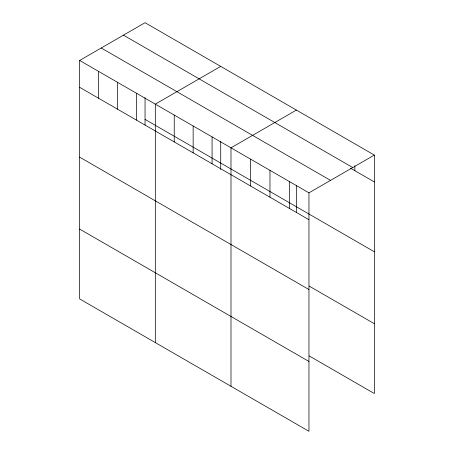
<?xml version="1.0" encoding="UTF-8"?>
<svg xmlns="http://www.w3.org/2000/svg" width="454" height="454" viewBox="0 0 454 454"><rect width="100%" height="100%" fill="white"/><g stroke="black" fill="none" stroke-linecap="round" stroke-linejoin="round"><path stroke-width="0.68" d="M79.649 60.456L308.953 192.842L308.953 431.3L79.649 298.914L79.649 60.456L145.047 22.7L374.351 155.086L374.351 393.544L309.18 355.919M220.718 66.386L155.319 104.142L155.319 342.6M296.388 110.078L230.99 147.834L230.99 386.286M308.953 192.842L374.351 155.086M123.465 35.157L352.769 167.549M350.596 168.235L374.351 181.952M101.231 47.993L330.535 180.386M145.047 119.391L374.351 251.777M79.649 87.316L308.953 219.708M309.18 286.094L374.351 323.719M79.649 157.141L308.953 289.533M79.649 229.083L308.953 361.475M354.858 165.75L354.858 170.698M296.388 185.607L296.388 212.41M289.465 181.589L289.465 208.454M269.971 170.335L269.971 197.201M250.483 159.082L250.483 185.947M220.718 141.211L220.718 169.421M212.075 136.909L212.075 163.769M193.154 125.985L193.154 152.85M174.24 115.066L174.24 141.926M145.047 97.525L145.047 125.032M136.404 93.223L136.404 120.083M117.484 82.299L117.484 109.159M98.569 71.374L98.569 98.24"/></g></svg>
